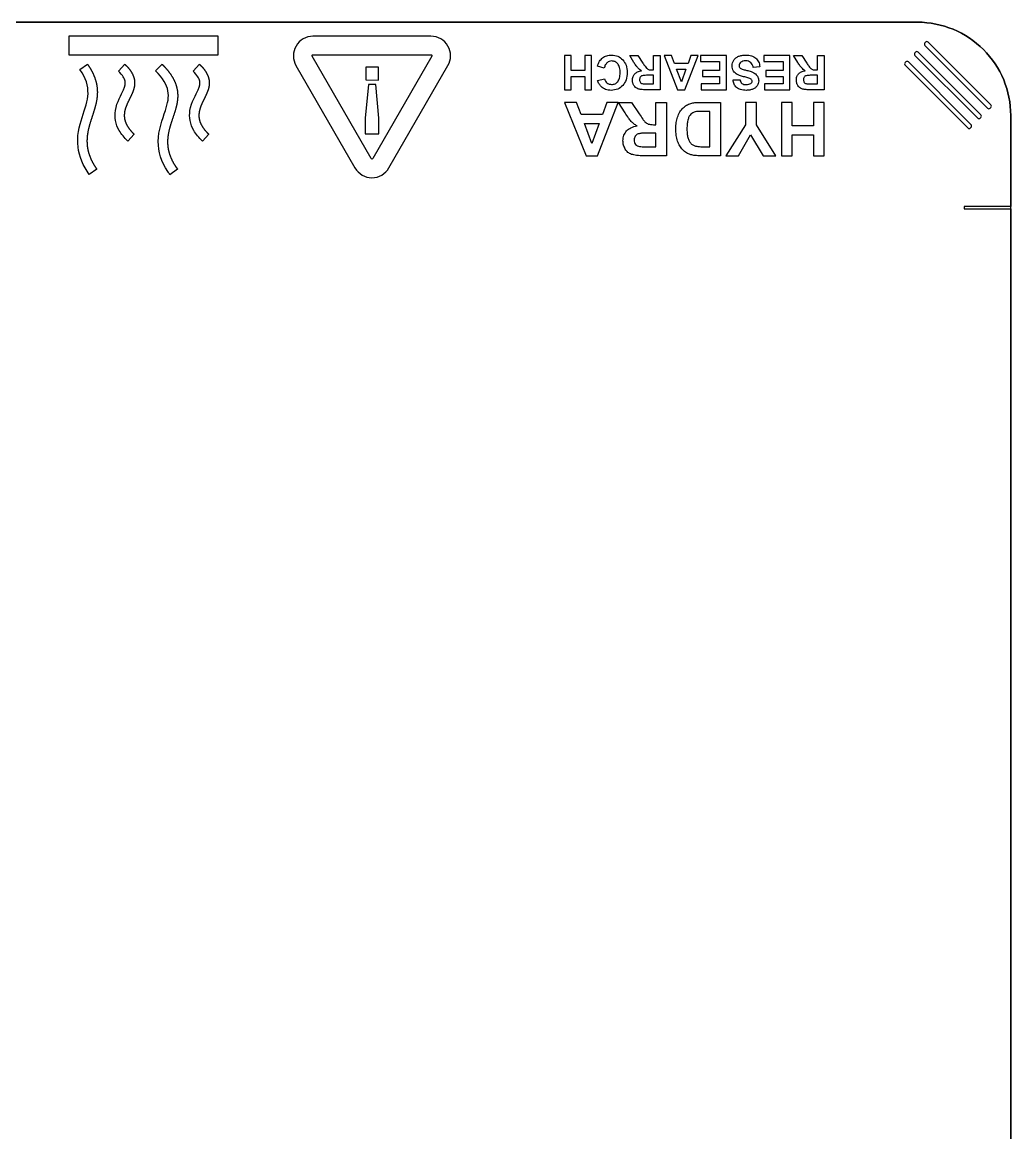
# Model space of a CAD drawing. Header units: millimetres. Extents: x -106 to 106, y -124 to 114.
# Drawn here: x 0 to 106, y -5.3 to 113.7 of the extents above; entities that cross this region are included whole.
import ezdxf

# ---------------------------------------------------------------- set-up
doc = ezdxf.new("R2010")
doc.units = ezdxf.units.MM
doc.layers.get('0').update_dxf_attribs({"linetype": 'CONTINUOUS'})

msp = doc.modelspace()

# ---------------------------------------------------------------- linework, layer by layer
for p, q in [((65.59, 109.45), (65.14, 110.17)), ((65.14, 110.17), (66.02, 110.17)), ((66.02, 110.17), (66.55, 109.37)), ((67.68, 108.64), (67.68, 110.17)), ((67.68, 110.17), (68.42, 110.17)), ((68.42, 110.17), (68.42, 106.51)), ((83.16, 109.45), (82.71, 110.17)), ((82.71, 110.17), (83.59, 110.17)), ((83.59, 110.17), (84.13, 109.37)), ((85.26, 108.64), (85.26, 110.17)), ((85.26, 110.17), (85.99, 110.17)), ((85.99, 110.17), (85.99, 106.51)), ((6.19, 108.67), (7, 109.25)), ((10.32, 108.52), (11, 109.25)), ((14.3, 108.54), (15, 109.25)), ((18.32, 108.52), (19, 109.25)), ((62.41, 108.82), (61.69, 109.05)), ((67.54, 108.64), (67.68, 108.64)), ((79.1, 108.98), (78.38, 108.91)), ((85.11, 108.64), (85.26, 108.64)), ((61.7, 107.52), (62.43, 107.69)), ((67.11, 107.13), (67.68, 107.13)), ((67.68, 108.06), (67.14, 108.06)), ((67.68, 107.13), (67.68, 108.06)), ((76.23, 107.56), (76.97, 107.59)), ((84.68, 107.13), (85.26, 107.13)), ((85.26, 108.06), (84.71, 108.06)), ((85.26, 107.13), (85.26, 108.06)), ((68.42, 106.51), (66.87, 106.51)), ((85.99, 106.51), (84.44, 106.51)), ((64.65, 104.05), (63.95, 105.16)), ((63.95, 105.16), (65.34, 105.16)), ((65.34, 105.16), (66.17, 103.92)), ((67.95, 102.77), (67.95, 105.16)), ((67.95, 105.16), (69.1, 105.16)), ((69.1, 105.16), (69.1, 99.44)), ((72.71, 105.16), (74.89, 105.16)), ((74.89, 105.16), (74.89, 99.44)), ((73.73, 104.2), (72.87, 104.2)), ((73.73, 100.41), (73.73, 104.2)), ((67.71, 102.77), (67.95, 102.77)), ((12, 101.75), (11.32, 101.02)), ((20, 101.75), (19.32, 101.02)), ((67.95, 101.86), (67.09, 101.86)), ((67.95, 100.41), (67.95, 101.86)), ((67.04, 100.41), (67.95, 100.41)), ((73.21, 100.41), (73.73, 100.41)), ((69.1, 99.44), (66.67, 99.44)), ((74.89, 99.44), (72.77, 99.44)), ((8, 98), (7.19, 97.42)), ((16.66, 98), (15.85, 97.41))]:
    msp.add_line(p, q)
for points in [[(-106, 103.75), (-106, -120.25, 0.414214), (-102, -124.25), (-81.37, -124.25, 0.198912), (-77.83, -122.79), (-76.15, -121.1, -0.414214), (-73.85, -121.1), (-72.16, -122.79, 0.198912), (-68.63, -124.25), (68.63, -124.25, 0.198912), (72.17, -122.79), (73.85, -121.1, -0.414214), (76.15, -121.1), (77.84, -122.79, 0.198912), (81.37, -124.25), (102, -124.25, 0.414214), (106, -120.25), (106, 103.75, 0.414214), (96, 113.75), (-96, 113.75, 0.414214)], [(43.83, 112.25), (31.18, 112.25, 0.57735), (29.36, 109.1), (35.68, 98.14, 0.577352), (39.32, 98.14), (45.65, 109.1, 0.577349)], [(103.79, 104.54), (103.86, 104.61, 0.414214), (103.86, 104.89), (97.14, 111.61, 0.414214), (96.86, 111.61), (96.79, 111.54, 0.414214), (96.79, 111.26), (103.51, 104.54, 0.414214)], [(37.42, 99.14), (31.09, 110.1, -0.57735), (31.18, 110.25), (43.83, 110.25, -0.57735), (43.92, 110.1), (37.59, 99.14, -0.57735)], [(101.67, 102.42), (101.74, 102.49, 0.414214), (101.74, 102.77), (95.02, 109.49, 0.414214), (94.74, 109.49), (94.67, 109.42, 0.414214), (94.67, 109.13), (101.39, 102.42, 0.414214)], [(95.8, 110.55), (95.73, 110.48, 0.414214), (95.73, 110.19), (102.45, 103.48, 0.414214), (102.73, 103.48), (102.8, 103.55, 0.414214), (102.8, 103.83), (96.08, 110.55, 0.414214)]]:
    msp.add_lwpolyline(points, format="xyb", close=True)
msp.add_lwpolyline([(-106, -120.25), (-106, 93.75), (-101, 93.75), (-101, 94), (-106, 94), (-106, 103.75, -0.414214), (-96, 113.75), (96, 113.75, -0.414214), (106, 103.75), (106, 94), (101, 94), (101, 93.75), (106, 93.75), (106, -120.25, -0.414214)], format="xyb")
for points in [[(21, 110.25), (21, 112.25), (5, 112.25), (5, 110.25)], [(60.32, 106.51), (61.06, 106.51), (61.06, 110.17), (60.32, 110.17), (60.32, 108.57), (58.87, 108.57), (58.87, 110.17), (58.14, 110.17), (58.14, 106.51), (58.87, 106.51), (58.87, 107.95), (60.32, 107.95)], [(69.94, 109.34), (69.62, 110.17), (68.82, 110.17), (70.28, 106.51), (71.06, 106.51), (72.48, 110.17), (71.7, 110.17), (71.4, 109.34)], [(72.8, 106.51), (75.51, 106.51), (75.51, 110.17), (72.73, 110.17), (72.73, 109.55), (74.77, 109.55), (74.77, 108.56), (72.94, 108.56), (72.94, 107.94), (74.77, 107.94), (74.77, 107.13), (72.8, 107.13)], [(79.61, 106.51), (82.31, 106.51), (82.31, 110.17), (79.54, 110.17), (79.54, 109.55), (81.58, 109.55), (81.58, 108.56), (79.74, 108.56), (79.74, 107.94), (81.58, 107.94), (81.58, 107.13), (79.61, 107.13)], [(36.85, 107.56), (38.21, 107.55), (38.22, 108.92), (36.85, 108.92)], [(71.17, 108.72), (70.68, 107.37), (70.17, 108.72)], [(38.25, 101.8), (38.25, 103.47), (37.91, 107.08), (37.14, 107.09), (36.78, 103.47), (36.77, 101.8)], [(59.92, 103.86), (59.42, 105.16), (58.16, 105.16), (60.46, 99.44), (61.68, 99.44), (63.91, 105.16), (62.68, 105.16), (62.21, 103.86)], [(80.81, 99.44), (78.72, 102.75), (78.72, 105.16), (77.56, 105.16), (77.56, 102.76), (75.46, 99.44), (76.79, 99.44), (78.11, 101.7), (79.46, 99.44)], [(84.84, 99.44), (85.99, 99.44), (85.99, 105.16), (84.84, 105.16), (84.84, 102.66), (82.57, 102.66), (82.57, 105.16), (81.41, 105.16), (81.41, 99.44), (82.57, 99.44), (82.57, 101.69), (84.84, 101.69)], [(61.86, 102.9), (61.08, 100.77), (60.29, 102.9)]]:
    msp.add_lwpolyline(points, close=True)
for points, knots in [([(61.69, 109.05), (61.75, 109.23), (61.86, 109.57), (62.12, 109.82), (62.24, 109.94)], [0, 0, 0, 0, 0.0564878, 0.1056941, 0.1056941, 0.1056941, 0.1056941]), ([(62.24, 109.94), (62.38, 110.02), (62.68, 110.2), (63.02, 110.22), (63.21, 110.23)], [0, 0, 0, 0, 0.0485141, 0.1026358, 0.1026358, 0.1026358, 0.1026358]), ([(63.21, 109.6), (63.12, 109.59), (62.93, 109.58), (62.78, 109.47), (62.71, 109.41)], [0, 0, 0, 0, 0.02772638, 0.05484555, 0.05484555, 0.05484555, 0.05484555]), ([(63.21, 110.23), (63.44, 110.21), (63.89, 110.17), (64.23, 109.88), (64.4, 109.73)], [0, 0, 0, 0, 0.0673949, 0.1324197, 0.1324197, 0.1324197, 0.1324197]), ([(63.86, 109.3), (63.77, 109.39), (63.59, 109.56), (63.34, 109.59), (63.21, 109.6)], [0, 0, 0, 0, 0.03613606, 0.07298426, 0.07298426, 0.07298426, 0.07298426]), ([(64.4, 109.73), (64.54, 109.54), (64.83, 109.14), (64.86, 108.64), (64.87, 108.37)], [0, 0, 0, 0, 0.0684865, 0.1464121, 0.1464121, 0.1464121, 0.1464121]), ([(76.13, 109.1), (76.14, 109.21), (76.15, 109.41), (76.25, 109.6), (76.3, 109.69)], [0, 0, 0, 0, 0.03069184, 0.06194625, 0.06194625, 0.06194625, 0.06194625]), ([(76.3, 109.69), (76.37, 109.78), (76.5, 109.95), (76.7, 110.05), (76.8, 110.1)], [0, 0, 0, 0, 0.0318246, 0.0647253, 0.0647253, 0.0647253, 0.0647253]), ([(76.8, 110.1), (76.91, 110.14), (77.17, 110.22), (77.44, 110.23), (77.59, 110.23)], [0, 0, 0, 0, 0.03716552, 0.08093376, 0.08093376, 0.08093376, 0.08093376]), ([(77.58, 109.61), (77.48, 109.6), (77.28, 109.6), (77.12, 109.5), (77.05, 109.46)], [0, 0, 0, 0, 0.0314477, 0.0565749, 0.0565749, 0.0565749, 0.0565749]), ([(78.12, 109.44), (78.04, 109.49), (77.88, 109.59), (77.69, 109.6), (77.58, 109.61)], [0, 0, 0, 0, 0.02649483, 0.05695339, 0.05695339, 0.05695339, 0.05695339]), ([(77.59, 110.23), (77.8, 110.22), (78.19, 110.21), (78.51, 110), (78.65, 109.91)], [0, 0, 0, 0, 0.0617182, 0.1128376, 0.1128376, 0.1128376, 0.1128376]), ([(78.65, 109.91), (78.77, 109.79), (79, 109.52), (79.07, 109.17), (79.1, 108.98)], [0, 0, 0, 0, 0.0492321, 0.1051418, 0.1051418, 0.1051418, 0.1051418]), ([(7.19, 97.42), (6.53, 98.36), (6.11, 99.35), (5.99, 100.37), (5.85, 101.5), (6.12, 102.6), (6.43, 103.55), (6.74, 104.52), (7.03, 105.35), (7.06, 106.09), (7.09, 106.93), (6.84, 107.74), (6.19, 108.67)], [-1, -1, -1, -1, -0.778923, -0.778923, -0.778923, -0.533826, -0.533826, -0.533826, -0.284606, -0.284606, -0.284606, 0, 0, 0, 0]), ([(11.32, 101.02), (10.95, 101.37), (10.64, 101.74), (10.4, 102.15), (10.02, 102.81), (9.88, 103.59), (9.99, 104.28), (10.15, 105.23), (10.64, 105.96), (10.87, 106.51), (11.05, 106.92), (11.09, 107.18), (11.04, 107.43), (10.99, 107.71), (10.79, 108.07), (10.32, 108.52)], [-1, -1, -1, -1, -0.88026, -0.88026, -0.88026, -0.683991, -0.683991, -0.683991, -0.417371, -0.417371, -0.417371, -0.217428, -0.217428, -0.217428, 0, 0, 0, 0]), ([(15.85, 97.41), (15.77, 97.52), (15.69, 97.63), (15.62, 97.75), (14.94, 98.76), (14.58, 99.88), (14.59, 100.97), (14.59, 102.2), (15.05, 103.33), (15.36, 104.28), (15.62, 105.1), (15.75, 105.76), (15.63, 106.38), (15.51, 107.04), (15.11, 107.75), (14.3, 108.54)], [-1, -1, -1, -1, -0.97366, -0.97366, -0.97366, -0.738272, -0.738272, -0.738272, -0.473813, -0.473813, -0.473813, -0.243411, -0.243411, -0.243411, 0, 0, 0, 0]), ([(19.32, 101.02), (18.95, 101.37), (18.64, 101.74), (18.4, 102.15), (18.02, 102.81), (17.88, 103.59), (17.99, 104.28), (18.15, 105.23), (18.64, 105.96), (18.87, 106.51), (19.05, 106.92), (19.09, 107.18), (19.04, 107.43), (18.99, 107.71), (18.79, 108.07), (18.32, 108.52)], [-1, -1, -1, -1, -0.88026, -0.88026, -0.88026, -0.683991, -0.683991, -0.683991, -0.417371, -0.417371, -0.417371, -0.217428, -0.217428, -0.217428, 0, 0, 0, 0]), ([(62.71, 109.41), (62.64, 109.33), (62.49, 109.16), (62.44, 108.94), (62.41, 108.82)], [0, 0, 0, 0, 0.03013207, 0.06695153, 0.06695153, 0.06695153, 0.06695153]), ([(64.11, 108.32), (64.11, 108.52), (64.11, 108.87), (63.93, 109.18), (63.86, 109.3)], [0, 0, 0, 0, 0.0595937, 0.1031471, 0.1031471, 0.1031471, 0.1031471]), ([(63.86, 107.37), (63.93, 107.5), (64.1, 107.79), (64.11, 108.12), (64.11, 108.32)], [0, 0, 0, 0, 0.04261181, 0.09918287, 0.09918287, 0.09918287, 0.09918287]), ([(64.87, 108.37), (64.86, 108.09), (64.83, 107.57), (64.54, 107.15), (64.4, 106.96)], [0, 0, 0, 0, 0.0818143, 0.1519507, 0.1519507, 0.1519507, 0.1519507]), ([(66.01, 108.86), (65.94, 108.94), (65.79, 109.12), (65.66, 109.33), (65.59, 109.45)], [0, 0, 0, 0, 0.02949948, 0.07268458, 0.07268458, 0.07268458, 0.07268458]), ([(65.68, 108.22), (65.77, 108.3), (65.98, 108.48), (66.25, 108.53), (66.4, 108.55)], [0, 0, 0, 0, 0.03720306, 0.0809443, 0.0809443, 0.0809443, 0.0809443]), ([(66.4, 108.55), (66.32, 108.6), (66.18, 108.69), (66.06, 108.8), (66.01, 108.86)], [0, 0, 0, 0, 0.02627122, 0.05009354, 0.05009354, 0.05009354, 0.05009354]), ([(66.55, 109.37), (66.63, 109.25), (66.75, 109.07), (66.89, 108.9), (66.94, 108.83)], [0, 0, 0, 0, 0.04214416, 0.06628149, 0.06628149, 0.06628149, 0.06628149]), ([(66.94, 108.83), (66.98, 108.8), (67.04, 108.74), (67.12, 108.7), (67.16, 108.68)], [0, 0, 0, 0, 0.01425491, 0.02706284, 0.02706284, 0.02706284, 0.02706284]), ([(67.16, 108.68), (67.21, 108.67), (67.34, 108.64), (67.46, 108.64), (67.54, 108.64)], [0, 0, 0, 0, 0.01543882, 0.03743916, 0.03743916, 0.03743916, 0.03743916]), ([(76.27, 108.52), (76.23, 108.61), (76.14, 108.79), (76.13, 108.99), (76.13, 109.1)], [0, 0, 0, 0, 0.02848208, 0.06053351, 0.06053351, 0.06053351, 0.06053351]), ([(76.68, 108.15), (76.6, 108.2), (76.44, 108.29), (76.33, 108.45), (76.27, 108.52)], [0, 0, 0, 0, 0.0280307, 0.05531588, 0.05531588, 0.05531588, 0.05531588]), ([(77.05, 109.46), (76.99, 109.41), (76.89, 109.31), (76.87, 109.17), (76.87, 109.1)], [0, 0, 0, 0, 0.02122296, 0.04064925, 0.04064925, 0.04064925, 0.04064925]), ([(76.87, 109.1), (76.87, 109.06), (76.87, 108.98), (76.92, 108.92), (76.94, 108.88)], [0, 0, 0, 0, 0.01213375, 0.02368961, 0.02368961, 0.02368961, 0.02368961]), ([(76.94, 108.88), (76.98, 108.85), (77.05, 108.78), (77.15, 108.75), (77.21, 108.73)], [0, 0, 0, 0, 0.01345198, 0.03112962, 0.03112962, 0.03112962, 0.03112962]), ([(77.21, 108.73), (77.28, 108.7), (77.47, 108.65), (77.67, 108.6), (77.8, 108.57)], [0, 0, 0, 0, 0.02212323, 0.06114061, 0.06114061, 0.06114061, 0.06114061]), ([(77.8, 108.57), (77.97, 108.52), (78.27, 108.45), (78.52, 108.28), (78.63, 108.21)], [0, 0, 0, 0, 0.05301879, 0.09125244, 0.09125244, 0.09125244, 0.09125244]), ([(78.38, 108.91), (78.36, 109.02), (78.31, 109.22), (78.18, 109.37), (78.12, 109.44)], [0, 0, 0, 0, 0.03281391, 0.06007612, 0.06007612, 0.06007612, 0.06007612]), ([(83.58, 108.86), (83.51, 108.94), (83.36, 109.12), (83.23, 109.33), (83.16, 109.45)], [0, 0, 0, 0, 0.02949944, 0.07268458, 0.07268458, 0.07268458, 0.07268458]), ([(83.25, 108.22), (83.34, 108.3), (83.55, 108.48), (83.82, 108.53), (83.97, 108.55)], [0, 0, 0, 0, 0.03720309, 0.08094412, 0.08094412, 0.08094412, 0.08094412]), ([(83.97, 108.55), (83.9, 108.6), (83.75, 108.69), (83.63, 108.8), (83.58, 108.86)], [0, 0, 0, 0, 0.02627132, 0.05009355, 0.05009355, 0.05009355, 0.05009355]), ([(84.13, 109.37), (84.2, 109.25), (84.32, 109.07), (84.46, 108.9), (84.51, 108.83)], [0, 0, 0, 0, 0.04214417, 0.06628147, 0.06628147, 0.06628147, 0.06628147]), ([(84.51, 108.83), (84.55, 108.8), (84.61, 108.74), (84.7, 108.7), (84.74, 108.68)], [0, 0, 0, 0, 0.01425496, 0.02706289, 0.02706289, 0.02706289, 0.02706289]), ([(84.74, 108.68), (84.79, 108.67), (84.91, 108.64), (85.03, 108.64), (85.11, 108.64)], [0, 0, 0, 0, 0.01543885, 0.03743916, 0.03743916, 0.03743916, 0.03743916]), ([(62.07, 106.85), (62, 106.94), (61.82, 107.14), (61.74, 107.39), (61.7, 107.52)], [0, 0, 0, 0, 0.03588575, 0.07761965, 0.07761965, 0.07761965, 0.07761965]), ([(62.43, 107.69), (62.46, 107.61), (62.51, 107.43), (62.64, 107.31), (62.7, 107.25)], [0, 0, 0, 0, 0.02729511, 0.05312532, 0.05312532, 0.05312532, 0.05312532]), ([(62.7, 107.25), (62.77, 107.2), (62.93, 107.1), (63.11, 107.09), (63.2, 107.08)], [0, 0, 0, 0, 0.02587877, 0.05336237, 0.05336237, 0.05336237, 0.05336237]), ([(63.2, 107.08), (63.33, 107.09), (63.58, 107.12), (63.77, 107.29), (63.86, 107.37)], [0, 0, 0, 0, 0.03747666, 0.07387153, 0.07387153, 0.07387153, 0.07387153]), ([(65.44, 107.54), (65.44, 107.67), (65.46, 107.92), (65.61, 108.12), (65.68, 108.22)], [0, 0, 0, 0, 0.03799214, 0.07333774, 0.07333774, 0.07333774, 0.07333774]), ([(65.6, 106.96), (65.55, 107.05), (65.45, 107.23), (65.44, 107.43), (65.44, 107.54)], [0, 0, 0, 0, 0.02948806, 0.06031427, 0.06031427, 0.06031427, 0.06031427]), ([(66.27, 107.86), (66.25, 107.82), (66.2, 107.73), (66.2, 107.64), (66.2, 107.59)], [0, 0, 0, 0, 0.01354036, 0.0287216, 0.0287216, 0.0287216, 0.0287216]), ([(66.2, 107.59), (66.2, 107.53), (66.2, 107.42), (66.27, 107.33), (66.29, 107.29)], [0, 0, 0, 0, 0.01683401, 0.03187274, 0.03187274, 0.03187274, 0.03187274]), ([(66.48, 108.01), (66.44, 108), (66.35, 107.96), (66.3, 107.89), (66.27, 107.86)], [0, 0, 0, 0, 0.01325403, 0.02615599, 0.02615599, 0.02615599, 0.02615599]), ([(66.29, 107.29), (66.33, 107.25), (66.41, 107.18), (66.52, 107.16), (66.57, 107.14)], [0, 0, 0, 0, 0.01503753, 0.0317335, 0.0317335, 0.0317335, 0.0317335]), ([(67.14, 108.06), (67, 108.06), (66.77, 108.06), (66.55, 108.03), (66.48, 108.01)], [0, 0, 0, 0, 0.04309574, 0.06649761, 0.06649761, 0.06649761, 0.06649761]), ([(66.57, 107.14), (66.63, 107.14), (66.81, 107.13), (66.99, 107.13), (67.11, 107.13)], [0, 0, 0, 0, 0.01795386, 0.05381467, 0.05381467, 0.05381467, 0.05381467]), ([(76.6, 106.75), (76.5, 106.86), (76.29, 107.09), (76.25, 107.4), (76.23, 107.56)], [0, 0, 0, 0, 0.0440336, 0.09038348, 0.09038348, 0.09038348, 0.09038348]), ([(77.47, 107.89), (77.32, 107.92), (77.04, 107.99), (76.79, 108.1), (76.68, 108.15)], [0, 0, 0, 0, 0.04853592, 0.0839295, 0.0839295, 0.0839295, 0.0839295]), ([(76.97, 107.59), (76.99, 107.51), (77.02, 107.35), (77.13, 107.24), (77.17, 107.19)], [0, 0, 0, 0, 0.02530474, 0.0460486, 0.0460486, 0.0460486, 0.0460486]), ([(77.17, 107.19), (77.24, 107.15), (77.38, 107.07), (77.55, 107.06), (77.64, 107.06)], [0, 0, 0, 0, 0.02153985, 0.04895057, 0.04895057, 0.04895057, 0.04895057]), ([(78.15, 107.64), (78.07, 107.69), (77.86, 107.8), (77.62, 107.85), (77.47, 107.89)], [0, 0, 0, 0, 0.02672799, 0.07229043, 0.07229043, 0.07229043, 0.07229043]), ([(77.64, 107.06), (77.74, 107.07), (77.92, 107.07), (78.07, 107.16), (78.14, 107.19)], [0, 0, 0, 0, 0.02882711, 0.05264642, 0.05264642, 0.05264642, 0.05264642]), ([(78.14, 107.19), (78.18, 107.22), (78.25, 107.29), (78.26, 107.38), (78.26, 107.42)], [0, 0, 0, 0, 0.01323023, 0.02632381, 0.02632381, 0.02632381, 0.02632381]), ([(78.26, 107.42), (78.26, 107.46), (78.25, 107.55), (78.18, 107.61), (78.15, 107.64)], [0, 0, 0, 0, 0.01232366, 0.02538154, 0.02538154, 0.02538154, 0.02538154]), ([(78.63, 108.21), (78.73, 108.1), (78.92, 107.89), (78.95, 107.61), (78.97, 107.47)], [0, 0, 0, 0, 0.04187346, 0.08277674, 0.08277674, 0.08277674, 0.08277674]), ([(78.97, 107.47), (78.96, 107.38), (78.94, 107.19), (78.85, 107.03), (78.81, 106.95)], [0, 0, 0, 0, 0.02727592, 0.05511133, 0.05511133, 0.05511133, 0.05511133]), ([(83.01, 107.54), (83.02, 107.67), (83.03, 107.92), (83.18, 108.12), (83.25, 108.22)], [0, 0, 0, 0, 0.03799216, 0.07333775, 0.07333775, 0.07333775, 0.07333775]), ([(83.17, 106.96), (83.12, 107.05), (83.02, 107.23), (83.01, 107.43), (83.01, 107.54)], [0, 0, 0, 0, 0.02948806, 0.06031426, 0.06031426, 0.06031426, 0.06031426]), ([(83.84, 107.86), (83.82, 107.82), (83.77, 107.73), (83.77, 107.64), (83.77, 107.59)], [0, 0, 0, 0, 0.01354033, 0.02872157, 0.02872157, 0.02872157, 0.02872157]), ([(83.77, 107.59), (83.77, 107.53), (83.78, 107.42), (83.84, 107.33), (83.86, 107.29)], [0, 0, 0, 0, 0.01683402, 0.03187272, 0.03187272, 0.03187272, 0.03187272]), ([(84.05, 108.01), (84.01, 108), (83.92, 107.96), (83.87, 107.89), (83.84, 107.86)], [0, 0, 0, 0, 0.01325407, 0.02615606, 0.02615606, 0.02615606, 0.02615606]), ([(83.86, 107.29), (83.9, 107.25), (83.98, 107.18), (84.09, 107.16), (84.14, 107.14)], [0, 0, 0, 0, 0.01503741, 0.03173341, 0.03173341, 0.03173341, 0.03173341]), ([(84.71, 108.06), (84.57, 108.06), (84.34, 108.06), (84.13, 108.03), (84.05, 108.01)], [0, 0, 0, 0, 0.04309563, 0.06649754, 0.06649754, 0.06649754, 0.06649754]), ([(84.14, 107.14), (84.2, 107.14), (84.38, 107.13), (84.56, 107.13), (84.68, 107.13)], [0, 0, 0, 0, 0.01795397, 0.05381472, 0.05381472, 0.05381472, 0.05381472]), ([(63.16, 106.45), (62.95, 106.47), (62.55, 106.49), (62.23, 106.73), (62.07, 106.85)], [0, 0, 0, 0, 0.0615013, 0.11805, 0.11805, 0.11805, 0.11805]), ([(64.4, 106.96), (64.23, 106.81), (63.87, 106.51), (63.4, 106.47), (63.16, 106.45)], [0, 0, 0, 0, 0.0663156, 0.136744, 0.136744, 0.136744, 0.136744]), ([(66.02, 106.61), (65.94, 106.65), (65.76, 106.73), (65.65, 106.89), (65.6, 106.96)], [0, 0, 0, 0, 0.02750934, 0.0557935, 0.0557935, 0.0557935, 0.0557935]), ([(66.87, 106.51), (66.7, 106.51), (66.41, 106.52), (66.13, 106.58), (66.02, 106.61)], [0, 0, 0, 0, 0.05058035, 0.0858807, 0.0858807, 0.0858807, 0.0858807]), ([(77.63, 106.45), (77.43, 106.46), (77.05, 106.47), (76.74, 106.67), (76.6, 106.75)], [0, 0, 0, 0, 0.0607018, 0.1094883, 0.1094883, 0.1094883, 0.1094883]), ([(78.35, 106.58), (78.24, 106.54), (78.01, 106.46), (77.76, 106.46), (77.63, 106.45)], [0, 0, 0, 0, 0.03419344, 0.07332577, 0.07332577, 0.07332577, 0.07332577]), ([(78.81, 106.95), (78.75, 106.87), (78.62, 106.71), (78.44, 106.63), (78.35, 106.58)], [0, 0, 0, 0, 0.02880585, 0.0593578, 0.0593578, 0.0593578, 0.0593578]), ([(83.59, 106.61), (83.51, 106.65), (83.34, 106.73), (83.22, 106.89), (83.17, 106.96)], [0, 0, 0, 0, 0.02750924, 0.05579344, 0.05579344, 0.05579344, 0.05579344]), ([(84.44, 106.51), (84.27, 106.51), (83.98, 106.52), (83.71, 106.58), (83.59, 106.61)], [0, 0, 0, 0, 0.05058044, 0.08588082, 0.08588082, 0.08588082, 0.08588082]), ([(70.88, 104.59), (70.99, 104.68), (71.23, 104.88), (71.53, 104.99), (71.69, 105.04)], [0, 0, 0, 0, 0.04392725, 0.09384678, 0.09384678, 0.09384678, 0.09384678]), ([(71.69, 105.04), (71.84, 105.08), (72.17, 105.16), (72.52, 105.16), (72.71, 105.16)], [0, 0, 0, 0, 0.0456393, 0.1033359, 0.1033359, 0.1033359, 0.1033359]), ([(65.31, 103.12), (65.21, 103.24), (64.97, 103.53), (64.77, 103.86), (64.65, 104.05)], [0, 0, 0, 0, 0.0462737, 0.114015, 0.114015, 0.114015, 0.114015]), ([(66.17, 103.92), (66.29, 103.73), (66.48, 103.44), (66.7, 103.17), (66.78, 103.08)], [0, 0, 0, 0, 0.0661085, 0.103971, 0.103971, 0.103971, 0.103971]), ([(70.09, 102.36), (70.09, 102.58), (70.1, 102.99), (70.21, 103.39), (70.26, 103.57)], [0, 0, 0, 0, 0.0659668, 0.123551, 0.123551, 0.123551, 0.123551]), ([(70.26, 103.57), (70.34, 103.77), (70.48, 104.14), (70.75, 104.44), (70.88, 104.59)], [0, 0, 0, 0, 0.0622653, 0.1191386, 0.1191386, 0.1191386, 0.1191386]), ([(71.7, 103.91), (71.64, 103.84), (71.5, 103.67), (71.44, 103.47), (71.4, 103.35)], [0, 0, 0, 0, 0.02788124, 0.06356104, 0.06356104, 0.06356104, 0.06356104]), ([(72.17, 104.15), (72.08, 104.12), (71.91, 104.07), (71.77, 103.96), (71.7, 103.91)], [0, 0, 0, 0, 0.02742055, 0.05281476, 0.05281476, 0.05281476, 0.05281476]), ([(72.87, 104.2), (72.73, 104.2), (72.49, 104.2), (72.26, 104.16), (72.17, 104.15)], [0, 0, 0, 0, 0.0417217, 0.07024074, 0.07024074, 0.07024074, 0.07024074]), ([(64.8, 102.11), (64.95, 102.24), (65.28, 102.51), (65.7, 102.59), (65.93, 102.64)], [0, 0, 0, 0, 0.0583577, 0.1269712, 0.1269712, 0.1269712, 0.1269712]), ([(65.93, 102.64), (65.81, 102.71), (65.59, 102.85), (65.4, 103.03), (65.31, 103.12)], [0, 0, 0, 0, 0.04120996, 0.07857822, 0.07857822, 0.07857822, 0.07857822]), ([(66.78, 103.08), (66.84, 103.02), (66.94, 102.92), (67.07, 102.87), (67.13, 102.84)], [0, 0, 0, 0, 0.02236067, 0.04245158, 0.04245158, 0.04245158, 0.04245158]), ([(67.13, 102.84), (67.21, 102.82), (67.4, 102.77), (67.6, 102.77), (67.71, 102.77)], [0, 0, 0, 0, 0.02421786, 0.05872808, 0.05872808, 0.05872808, 0.05872808]), ([(70.27, 101), (70.22, 101.21), (70.1, 101.65), (70.09, 102.11), (70.09, 102.36)], [0, 0, 0, 0, 0.0628721, 0.1370926, 0.1370926, 0.1370926, 0.1370926]), ([(71.4, 103.35), (71.37, 103.2), (71.29, 102.86), (71.28, 102.5), (71.28, 102.31)], [0, 0, 0, 0, 0.0463008, 0.1057968, 0.1057968, 0.1057968, 0.1057968]), ([(64.42, 101.04), (64.43, 101.25), (64.46, 101.64), (64.69, 101.95), (64.8, 102.11)], [0, 0, 0, 0, 0.0595955, 0.1150397, 0.1150397, 0.1150397, 0.1150397]), ([(65.73, 101.55), (65.69, 101.48), (65.62, 101.35), (65.61, 101.2), (65.61, 101.12)], [0, 0, 0, 0, 0.02123972, 0.04505344, 0.04505344, 0.04505344, 0.04505344]), ([(66.05, 101.79), (65.99, 101.76), (65.86, 101.71), (65.77, 101.6), (65.73, 101.55)], [0, 0, 0, 0, 0.0207906, 0.04102905, 0.04102905, 0.04102905, 0.04102905]), ([(67.09, 101.86), (66.86, 101.86), (66.52, 101.87), (66.17, 101.81), (66.05, 101.79)], [0, 0, 0, 0, 0.0676011, 0.1043099, 0.1043099, 0.1043099, 0.1043099]), ([(71.28, 102.31), (71.28, 102.11), (71.29, 101.76), (71.37, 101.43), (71.4, 101.29)], [0, 0, 0, 0, 0.0587645, 0.10291, 0.10291, 0.10291, 0.10291]), ([(71.4, 101.29), (71.44, 101.18), (71.52, 100.97), (71.66, 100.81), (71.73, 100.73)], [0, 0, 0, 0, 0.03462489, 0.06494551, 0.06494551, 0.06494551, 0.06494551]), ([(64.67, 100.14), (64.6, 100.28), (64.45, 100.56), (64.43, 100.88), (64.42, 101.04)], [0, 0, 0, 0, 0.04625577, 0.0946106, 0.0946106, 0.0946106, 0.0946106]), ([(65.33, 99.59), (65.2, 99.65), (64.93, 99.78), (64.76, 100.02), (64.67, 100.14)], [0, 0, 0, 0, 0.04315184, 0.08751928, 0.08751928, 0.08751928, 0.08751928]), ([(65.61, 101.12), (65.61, 101.03), (65.62, 100.86), (65.72, 100.72), (65.76, 100.65)], [0, 0, 0, 0, 0.0264063, 0.04999647, 0.04999647, 0.04999647, 0.04999647]), ([(65.76, 100.65), (65.82, 100.6), (65.95, 100.48), (66.11, 100.45), (66.2, 100.43)], [0, 0, 0, 0, 0.02358791, 0.04977778, 0.04977778, 0.04977778, 0.04977778]), ([(66.2, 100.43), (66.29, 100.42), (66.57, 100.4), (66.86, 100.41), (67.04, 100.41)], [0, 0, 0, 0, 0.02816317, 0.08441526, 0.08441526, 0.08441526, 0.08441526]), ([(70.82, 100.07), (70.71, 100.21), (70.47, 100.49), (70.34, 100.83), (70.27, 101)], [0, 0, 0, 0, 0.0526954, 0.1083284, 0.1083284, 0.1083284, 0.1083284]), ([(71.68, 99.55), (71.52, 99.61), (71.2, 99.72), (70.95, 99.96), (70.82, 100.07)], [0, 0, 0, 0, 0.0511147, 0.1020708, 0.1020708, 0.1020708, 0.1020708]), ([(71.73, 100.73), (71.8, 100.67), (71.96, 100.54), (72.16, 100.49), (72.26, 100.46)], [0, 0, 0, 0, 0.02917717, 0.06049325, 0.06049325, 0.06049325, 0.06049325]), ([(72.26, 100.46), (72.38, 100.45), (72.7, 100.4), (73.01, 100.41), (73.21, 100.41)], [0, 0, 0, 0, 0.03607385, 0.09517169, 0.09517169, 0.09517169, 0.09517169]), ([(66.67, 99.44), (66.4, 99.44), (65.95, 99.44), (65.51, 99.55), (65.33, 99.59)], [0, 0, 0, 0, 0.0793419, 0.134715, 0.134715, 0.134715, 0.134715]), ([(72.77, 99.44), (72.56, 99.44), (72.2, 99.44), (71.84, 99.52), (71.68, 99.55)], [0, 0, 0, 0, 0.0630475, 0.1097694, 0.1097694, 0.1097694, 0.1097694])]:
    msp.add_open_spline(points, degree=3, knots=knots)
for points in [[(7, 109.25), (7.11, 109.1), (7.31, 108.8), (7.57, 108.35), (7.83, 107.75), (8.03, 107), (8.09, 106.25), (8.03, 105.5), (7.86, 104.75), (7.63, 104), (7.37, 103.25), (7.14, 102.5), (6.98, 101.75), (6.92, 101), (6.98, 100.25), (7.18, 99.5), (7.44, 98.9), (7.7, 98.45), (7.9, 98.15), (8, 98)], [(11, 109.25), (11.11, 109.15), (11.31, 108.95), (11.57, 108.65), (11.83, 108.25), (12.03, 107.75), (12.09, 107.25), (12.03, 106.75), (11.86, 106.25), (11.63, 105.75), (11.37, 105.25), (11.14, 104.75), (10.98, 104.25), (10.92, 103.75), (10.98, 103.25), (11.18, 102.75), (11.44, 102.35), (11.7, 102.05), (11.9, 101.85), (12, 101.75)], [(15, 109.25), (15.15, 109.1), (15.43, 108.81), (15.8, 108.37), (16.2, 107.79), (16.53, 107.05), (16.69, 106.31), (16.7, 105.56), (16.57, 104.81), (16.35, 104.05), (16.08, 103.3), (15.83, 102.54), (15.64, 101.78), (15.56, 101.02), (15.61, 100.26), (15.8, 99.51), (16.07, 98.9), (16.34, 98.45), (16.55, 98.15), (16.66, 98)], [(19, 109.25), (19.11, 109.15), (19.31, 108.95), (19.57, 108.65), (19.83, 108.25), (20.03, 107.75), (20.09, 107.25), (20.03, 106.75), (19.86, 106.25), (19.63, 105.75), (19.37, 105.25), (19.14, 104.75), (18.98, 104.25), (18.92, 103.75), (18.98, 103.25), (19.18, 102.75), (19.44, 102.35), (19.7, 102.05), (19.9, 101.85), (20, 101.75)]]:
    msp.add_open_spline(points, degree=5)

doc.saveas('drawing.dxf')
